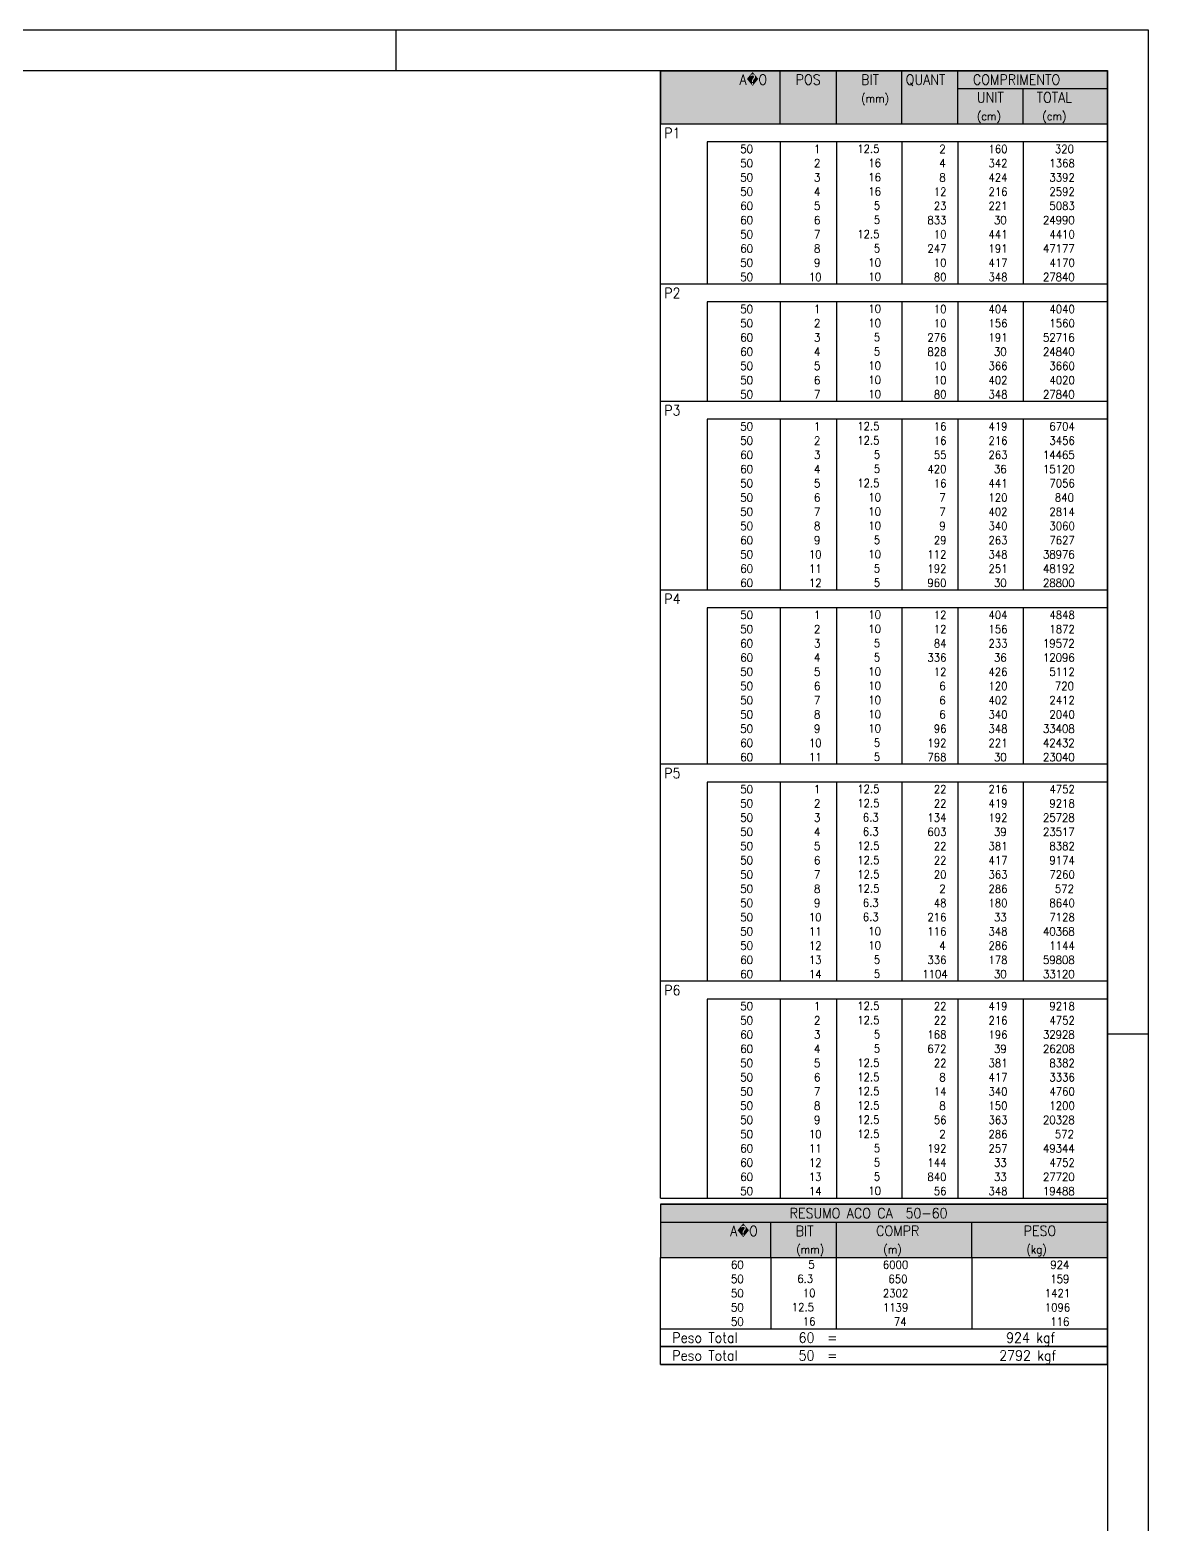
# Model space of a CAD drawing. Extents: x 0 to 119, y 0 to 84.
# Drawn here: x 91.39 to 118.9, y 47.34 to 84.1 of the extents above; entities that cross this region are included whole.
import ezdxf

# ---------------------------------------------------------------- set-up
doc = ezdxf.new("R2010")
doc.units = 0
for name, color, linetype in [('1', 1, 'Continuous'), ('2', 2, 'Continuous'), ('3', 3, 'Continuous')]:
    doc.layers.add(name, color=color, linetype=linetype)
doc.styles.get("Standard").update_dxf_attribs({"font": 'standard'})

msp = doc.modelspace()

# ---------------------------------------------------------------- linework, layer by layer
at = {"layer": '1', "linetype": 'Continuous'}
for points in [[(106.9, 83.095005), (117.9, 83.095005), (117.9, 81.782505), (106.9, 81.782505), (106.9, 83.095005)], [(106.9, 53.895011), (117.9, 53.895011), (117.9, 55.207511), (106.9, 55.207511), (106.9, 53.895011)]]:
    msp.add_lwpolyline(points, dxfattribs=at)
for points in [[(106.9, 83.095005), (117.9, 83.095005), (117.9, 81.782505)], [(106.9, 83.095005), (117.9, 81.782505), (106.9, 81.782505)], [(106.9, 83.095005), (106.9, 81.782505), (106.9, 83.095005)], [(106.9, 53.895011), (117.9, 53.895011), (117.9, 55.207511)], [(106.9, 53.895011), (117.9, 55.207511), (106.9, 55.207511)], [(106.9, 53.895011), (106.9, 55.207511), (106.9, 53.895011)]]:
    msp.add_solid(points, dxfattribs=at)
at = {"layer": '2', "linetype": 'Continuous'}
for p, q in [((100.4, 83.1), (100.4, 84.1)), ((106.9, 83.095005), (106.9, 81.782505)), ((117.9, 83.095005), (106.9, 83.095005)), ((109.85, 81.782505), (109.85, 83.095005)), ((111.23, 81.782505), (111.23, 83.095005)), ((112.84, 81.782505), (112.84, 83.095005)), ((114.22, 81.782505), (114.22, 83.095005)), ((117.9, 81.782505), (117.9, 83.095005)), ((114.22, 82.657505), (117.9, 82.657505)), ((115.83, 81.782505), (115.83, 82.657505)), ((117.9, 81.782505), (106.9, 81.782505)), ((106.9, 81.345005), (106.9, 81.782505)), ((117.9, 81.782505), (106.9, 81.782505)), ((117.9, 81.345005), (117.9, 81.782505)), ((106.9, 80.995005), (106.9, 81.345005)), ((117.9, 81.345005), (108.05, 81.345005)), ((108.05, 81.345005), (108.05, 80.995005)), ((109.85, 81.345005), (109.85, 80.995005)), ((111.23, 81.345005), (111.23, 80.995005)), ((112.84, 81.345005), (112.84, 80.995005)), ((114.22, 81.345005), (114.22, 80.995005)), ((115.83, 81.345005), (115.83, 80.995005)), ((117.9, 80.995005), (117.9, 81.345005)), ((106.9, 80.645005), (106.9, 80.995005)), ((108.05, 80.995005), (108.05, 80.645005)), ((109.85, 80.995005), (109.85, 80.645005)), ((111.23, 80.995005), (111.23, 80.645005)), ((112.84, 80.995005), (112.84, 80.645005)), ((114.22, 80.995005), (114.22, 80.645005)), ((115.83, 80.995005), (115.83, 80.645005)), ((117.9, 80.645005), (117.9, 80.995005)), ((106.9, 80.295005), (106.9, 80.645005)), ((108.05, 80.645005), (108.05, 80.295005)), ((109.85, 80.645005), (109.85, 80.295005)), ((111.23, 80.645005), (111.23, 80.295005)), ((112.84, 80.645005), (112.84, 80.295005)), ((114.22, 80.645005), (114.22, 80.295005)), ((115.83, 80.645005), (115.83, 80.295005)), ((117.9, 80.295005), (117.9, 80.645005)), ((106.9, 79.945005), (106.9, 80.295005)), ((108.05, 80.295005), (108.05, 79.945005)), ((109.85, 80.295005), (109.85, 79.945005)), ((111.23, 80.295005), (111.23, 79.945005)), ((112.84, 80.295005), (112.84, 79.945005)), ((114.22, 80.295005), (114.22, 79.945005)), ((115.83, 80.295005), (115.83, 79.945005)), ((117.9, 79.945005), (117.9, 80.295005)), ((106.9, 79.595005), (106.9, 79.945005)), ((108.05, 79.945005), (108.05, 79.595005)), ((109.85, 79.945005), (109.85, 79.595005)), ((111.23, 79.945005), (111.23, 79.595005)), ((112.84, 79.945005), (112.84, 79.595005)), ((114.22, 79.945005), (114.22, 79.595005)), ((115.83, 79.945005), (115.83, 79.595005)), ((117.9, 79.595005), (117.9, 79.945005)), ((106.9, 79.245005), (106.9, 79.595005)), ((108.05, 79.595005), (108.05, 79.245005)), ((109.85, 79.595005), (109.85, 79.245005)), ((111.23, 79.595005), (111.23, 79.245005)), ((112.84, 79.595005), (112.84, 79.245005)), ((114.22, 79.595005), (114.22, 79.245005)), ((115.83, 79.595005), (115.83, 79.245005)), ((117.9, 79.245005), (117.9, 79.595005)), ((106.9, 78.895005), (106.9, 79.245005)), ((108.05, 79.245005), (108.05, 78.895005)), ((109.85, 79.245005), (109.85, 78.895005)), ((111.23, 79.245005), (111.23, 78.895005)), ((112.84, 79.245005), (112.84, 78.895005)), ((114.22, 79.245005), (114.22, 78.895005)), ((115.83, 79.245005), (115.83, 78.895005)), ((117.9, 78.895005), (117.9, 79.245005)), ((106.9, 78.545005), (106.9, 78.895005)), ((108.05, 78.895005), (108.05, 78.545005)), ((109.85, 78.895005), (109.85, 78.545005)), ((111.23, 78.895005), (111.23, 78.545005)), ((112.84, 78.895005), (112.84, 78.545005)), ((114.22, 78.895005), (114.22, 78.545005)), ((115.83, 78.895005), (115.83, 78.545005)), ((117.9, 78.545005), (117.9, 78.895005)), ((106.9, 78.195005), (106.9, 78.545005)), ((108.05, 78.545005), (108.05, 78.195005)), ((109.85, 78.545005), (109.85, 78.195005)), ((111.23, 78.545005), (111.23, 78.195005)), ((112.84, 78.545005), (112.84, 78.195005)), ((114.22, 78.545005), (114.22, 78.195005)), ((115.83, 78.545005), (115.83, 78.195005)), ((117.9, 78.195005), (117.9, 78.545005)), ((106.9, 77.845006), (106.9, 78.195005)), ((108.05, 78.195005), (108.05, 77.845006)), ((109.85, 78.195005), (109.85, 77.845006)), ((111.23, 78.195005), (111.23, 77.845006)), ((112.84, 78.195005), (112.84, 77.845006)), ((114.22, 78.195005), (114.22, 77.845006)), ((115.83, 78.195005), (115.83, 77.845006)), ((117.9, 77.845006), (117.9, 78.195005)), ((106.9, 77.407506), (106.9, 77.845006)), ((117.9, 77.845006), (106.9, 77.845006)), ((117.9, 77.407506), (117.9, 77.845006)), ((106.9, 77.057506), (106.9, 77.407506)), ((117.9, 77.407506), (108.05, 77.407506)), ((108.05, 77.407506), (108.05, 77.057506)), ((109.85, 77.407506), (109.85, 77.057506)), ((111.23, 77.407506), (111.23, 77.057506)), ((112.84, 77.407506), (112.84, 77.057506)), ((114.22, 77.407506), (114.22, 77.057506)), ((115.83, 77.407506), (115.83, 77.057506)), ((117.9, 77.057506), (117.9, 77.407506)), ((106.9, 76.707506), (106.9, 77.057506)), ((108.05, 77.057506), (108.05, 76.707506)), ((109.85, 77.057506), (109.85, 76.707506)), ((111.23, 77.057506), (111.23, 76.707506)), ((112.84, 77.057506), (112.84, 76.707506)), ((114.22, 77.057506), (114.22, 76.707506)), ((115.83, 77.057506), (115.83, 76.707506)), ((117.9, 76.707506), (117.9, 77.057506)), ((106.9, 76.357506), (106.9, 76.707506)), ((108.05, 76.707506), (108.05, 76.357506)), ((109.85, 76.707506), (109.85, 76.357506)), ((111.23, 76.707506), (111.23, 76.357506)), ((112.84, 76.707506), (112.84, 76.357506)), ((114.22, 76.707506), (114.22, 76.357506)), ((115.83, 76.707506), (115.83, 76.357506)), ((117.9, 76.357506), (117.9, 76.707506)), ((106.9, 76.007506), (106.9, 76.357506)), ((108.05, 76.357506), (108.05, 76.007506)), ((109.85, 76.357506), (109.85, 76.007506)), ((111.23, 76.357506), (111.23, 76.007506)), ((112.84, 76.357506), (112.84, 76.007506)), ((114.22, 76.357506), (114.22, 76.007506)), ((115.83, 76.357506), (115.83, 76.007506)), ((117.9, 76.007506), (117.9, 76.357506)), ((106.9, 75.657506), (106.9, 76.007506)), ((108.05, 76.007506), (108.05, 75.657506)), ((109.85, 76.007506), (109.85, 75.657506)), ((111.23, 76.007506), (111.23, 75.657506)), ((112.84, 76.007506), (112.84, 75.657506)), ((114.22, 76.007506), (114.22, 75.657506)), ((115.83, 76.007506), (115.83, 75.657506)), ((117.9, 75.657506), (117.9, 76.007506)), ((106.9, 75.307506), (106.9, 75.657506)), ((108.05, 75.657506), (108.05, 75.307506)), ((109.85, 75.657506), (109.85, 75.307506)), ((111.23, 75.657506), (111.23, 75.307506)), ((112.84, 75.657506), (112.84, 75.307506)), ((114.22, 75.657506), (114.22, 75.307506)), ((115.83, 75.657506), (115.83, 75.307506)), ((117.9, 75.307506), (117.9, 75.657506)), ((106.9, 74.957506), (106.9, 75.307506)), ((108.05, 75.307506), (108.05, 74.957506)), ((109.85, 75.307506), (109.85, 74.957506)), ((111.23, 75.307506), (111.23, 74.957506)), ((112.84, 75.307506), (112.84, 74.957506)), ((114.22, 75.307506), (114.22, 74.957506)), ((115.83, 75.307506), (115.83, 74.957506)), ((117.9, 74.957506), (117.9, 75.307506)), ((106.9, 74.520006), (106.9, 74.957506)), ((117.9, 74.957506), (106.9, 74.957506)), ((117.9, 74.520006), (117.9, 74.957506)), ((106.9, 74.170006), (106.9, 74.520006)), ((117.9, 74.520006), (108.05, 74.520006)), ((108.05, 74.520006), (108.05, 74.170006)), ((109.85, 74.520006), (109.85, 74.170006)), ((111.23, 74.520006), (111.23, 74.170006)), ((112.84, 74.520006), (112.84, 74.170006)), ((114.22, 74.520006), (114.22, 74.170006)), ((115.83, 74.520006), (115.83, 74.170006)), ((117.9, 74.170006), (117.9, 74.520006)), ((106.9, 73.820006), (106.9, 74.170006)), ((108.05, 74.170006), (108.05, 73.820006)), ((109.85, 74.170006), (109.85, 73.820006)), ((111.23, 74.170006), (111.23, 73.820006)), ((112.84, 74.170006), (112.84, 73.820006)), ((114.22, 74.170006), (114.22, 73.820006)), ((115.83, 74.170006), (115.83, 73.820006)), ((117.9, 73.820006), (117.9, 74.170006)), ((106.9, 73.470006), (106.9, 73.820006)), ((108.05, 73.820006), (108.05, 73.470006)), ((109.85, 73.820006), (109.85, 73.470006)), ((111.23, 73.820006), (111.23, 73.470006)), ((112.84, 73.820006), (112.84, 73.470006)), ((114.22, 73.820006), (114.22, 73.470006)), ((115.83, 73.820006), (115.83, 73.470006)), ((117.9, 73.470006), (117.9, 73.820006)), ((106.9, 73.120007), (106.9, 73.470006)), ((108.05, 73.470006), (108.05, 73.120007)), ((109.85, 73.470006), (109.85, 73.120007)), ((111.23, 73.470006), (111.23, 73.120007)), ((112.84, 73.470006), (112.84, 73.120007)), ((114.22, 73.470006), (114.22, 73.120007)), ((115.83, 73.470006), (115.83, 73.120007)), ((117.9, 73.120007), (117.9, 73.470006)), ((106.9, 72.770007), (106.9, 73.120007)), ((108.05, 73.120007), (108.05, 72.770007)), ((109.85, 73.120007), (109.85, 72.770007)), ((111.23, 73.120007), (111.23, 72.770007)), ((112.84, 73.120007), (112.84, 72.770007)), ((114.22, 73.120007), (114.22, 72.770007)), ((115.83, 73.120007), (115.83, 72.770007)), ((117.9, 72.770007), (117.9, 73.120007)), ((106.9, 72.420007), (106.9, 72.770007)), ((106.9, 72.070007), (106.9, 72.420007)), ((108.05, 72.770007), (108.05, 72.420007)), ((108.05, 72.420007), (108.05, 72.070007)), ((109.85, 72.770007), (109.85, 72.420007)), ((109.85, 72.420007), (109.85, 72.070007)), ((111.23, 72.770007), (111.23, 72.420007)), ((111.23, 72.420007), (111.23, 72.070007)), ((112.84, 72.770007), (112.84, 72.420007)), ((112.84, 72.420007), (112.84, 72.070007)), ((114.22, 72.770007), (114.22, 72.420007)), ((114.22, 72.420007), (114.22, 72.070007)), ((115.83, 72.770007), (115.83, 72.420007)), ((115.83, 72.420007), (115.83, 72.070007)), ((117.9, 72.420007), (117.9, 72.770007)), ((117.9, 72.070007), (117.9, 72.420007)), ((106.9, 71.720007), (106.9, 72.070007)), ((108.05, 72.070007), (108.05, 71.720007)), ((109.85, 72.070007), (109.85, 71.720007)), ((111.23, 72.070007), (111.23, 71.720007)), ((112.84, 72.070007), (112.84, 71.720007)), ((114.22, 72.070007), (114.22, 71.720007)), ((115.83, 72.070007), (115.83, 71.720007)), ((117.9, 71.720007), (117.9, 72.070007)), ((106.9, 71.370007), (106.9, 71.720007)), ((108.05, 71.720007), (108.05, 71.370007)), ((109.85, 71.720007), (109.85, 71.370007)), ((111.23, 71.720007), (111.23, 71.370007)), ((112.84, 71.720007), (112.84, 71.370007)), ((114.22, 71.720007), (114.22, 71.370007)), ((115.83, 71.720007), (115.83, 71.370007)), ((117.9, 71.370007), (117.9, 71.720007)), ((106.9, 71.020007), (106.9, 71.370007)), ((108.05, 71.370007), (108.05, 71.020007)), ((109.85, 71.370007), (109.85, 71.020007)), ((111.23, 71.370007), (111.23, 71.020007)), ((112.84, 71.370007), (112.84, 71.020007)), ((114.22, 71.370007), (114.22, 71.020007)), ((115.83, 71.370007), (115.83, 71.020007)), ((117.9, 71.020007), (117.9, 71.370007)), ((106.9, 70.670007), (106.9, 71.020007)), ((108.05, 71.020007), (108.05, 70.670007)), ((109.85, 71.020007), (109.85, 70.670007)), ((111.23, 71.020007), (111.23, 70.670007)), ((112.84, 71.020007), (112.84, 70.670007)), ((114.22, 71.020007), (114.22, 70.670007)), ((115.83, 71.020007), (115.83, 70.670007)), ((117.9, 70.670007), (117.9, 71.020007)), ((106.9, 70.320007), (106.9, 70.670007)), ((108.05, 70.670007), (108.05, 70.320007)), ((109.85, 70.670007), (109.85, 70.320007)), ((111.23, 70.670007), (111.23, 70.320007)), ((112.84, 70.670007), (112.84, 70.320007)), ((114.22, 70.670007), (114.22, 70.320007)), ((115.83, 70.670007), (115.83, 70.320007)), ((117.9, 70.320007), (117.9, 70.670007)), ((106.9, 69.882507), (106.9, 70.320007)), ((117.9, 70.320007), (106.9, 70.320007)), ((117.9, 69.882507), (117.9, 70.320007)), ((106.9, 69.532507), (106.9, 69.882507)), ((117.9, 69.882507), (108.05, 69.882507)), ((108.05, 69.882507), (108.05, 69.532507)), ((109.85, 69.882507), (109.85, 69.532507)), ((111.23, 69.882507), (111.23, 69.532507)), ((112.84, 69.882507), (112.84, 69.532507)), ((114.22, 69.882507), (114.22, 69.532507)), ((115.83, 69.882507), (115.83, 69.532507)), ((117.9, 69.532507), (117.9, 69.882507)), ((106.9, 69.182508), (106.9, 69.532507)), ((108.05, 69.532507), (108.05, 69.182508)), ((109.85, 69.532507), (109.85, 69.182508)), ((111.23, 69.532507), (111.23, 69.182508)), ((112.84, 69.532507), (112.84, 69.182508)), ((114.22, 69.532507), (114.22, 69.182508)), ((115.83, 69.532507), (115.83, 69.182508)), ((117.9, 69.182508), (117.9, 69.532507)), ((106.9, 68.832508), (106.9, 69.182508)), ((108.05, 69.182508), (108.05, 68.832508)), ((109.85, 69.182508), (109.85, 68.832508)), ((111.23, 69.182508), (111.23, 68.832508)), ((112.84, 69.182508), (112.84, 68.832508)), ((114.22, 69.182508), (114.22, 68.832508)), ((115.83, 69.182508), (115.83, 68.832508)), ((117.9, 68.832508), (117.9, 69.182508)), ((106.9, 68.482508), (106.9, 68.832508)), ((108.05, 68.832508), (108.05, 68.482508)), ((109.85, 68.832508), (109.85, 68.482508)), ((111.23, 68.832508), (111.23, 68.482508)), ((112.84, 68.832508), (112.84, 68.482508)), ((114.22, 68.832508), (114.22, 68.482508)), ((115.83, 68.832508), (115.83, 68.482508)), ((117.9, 68.482508), (117.9, 68.832508)), ((106.9, 68.132508), (106.9, 68.482508)), ((108.05, 68.482508), (108.05, 68.132508)), ((109.85, 68.482508), (109.85, 68.132508)), ((111.23, 68.482508), (111.23, 68.132508)), ((112.84, 68.482508), (112.84, 68.132508)), ((114.22, 68.482508), (114.22, 68.132508)), ((115.83, 68.482508), (115.83, 68.132508)), ((117.9, 68.132508), (117.9, 68.482508)), ((106.9, 67.782508), (106.9, 68.132508)), ((108.05, 68.132508), (108.05, 67.782508)), ((109.85, 68.132508), (109.85, 67.782508)), ((111.23, 68.132508), (111.23, 67.782508)), ((112.84, 68.132508), (112.84, 67.782508)), ((114.22, 68.132508), (114.22, 67.782508)), ((115.83, 68.132508), (115.83, 67.782508)), ((117.9, 67.782508), (117.9, 68.132508)), ((106.9, 67.432508), (106.9, 67.782508)), ((108.05, 67.782508), (108.05, 67.432508)), ((109.85, 67.782508), (109.85, 67.432508)), ((111.23, 67.782508), (111.23, 67.432508)), ((112.84, 67.782508), (112.84, 67.432508)), ((114.22, 67.782508), (114.22, 67.432508)), ((115.83, 67.782508), (115.83, 67.432508)), ((117.9, 67.432508), (117.9, 67.782508)), ((106.9, 67.082508), (106.9, 67.432508)), ((108.05, 67.432508), (108.05, 67.082508)), ((109.85, 67.432508), (109.85, 67.082508)), ((111.23, 67.432508), (111.23, 67.082508)), ((112.84, 67.432508), (112.84, 67.082508)), ((114.22, 67.432508), (114.22, 67.082508)), ((115.83, 67.432508), (115.83, 67.082508)), ((117.9, 67.082508), (117.9, 67.432508)), ((106.9, 66.732508), (106.9, 67.082508)), ((108.05, 67.082508), (108.05, 66.732508)), ((109.85, 67.082508), (109.85, 66.732508)), ((111.23, 67.082508), (111.23, 66.732508)), ((112.84, 67.082508), (112.84, 66.732508)), ((114.22, 67.082508), (114.22, 66.732508)), ((115.83, 67.082508), (115.83, 66.732508)), ((117.9, 66.732508), (117.9, 67.082508)), ((106.9, 66.382508), (106.9, 66.732508)), ((108.05, 66.732508), (108.05, 66.382508)), ((109.85, 66.732508), (109.85, 66.382508)), ((111.23, 66.732508), (111.23, 66.382508)), ((112.84, 66.732508), (112.84, 66.382508)), ((114.22, 66.732508), (114.22, 66.382508)), ((115.83, 66.732508), (115.83, 66.382508)), ((117.9, 66.382508), (117.9, 66.732508)), ((106.9, 66.032508), (106.9, 66.382508)), ((108.05, 66.382508), (108.05, 66.032508)), ((109.85, 66.382508), (109.85, 66.032508)), ((111.23, 66.382508), (111.23, 66.032508)), ((112.84, 66.382508), (112.84, 66.032508)), ((114.22, 66.382508), (114.22, 66.032508)), ((115.83, 66.382508), (115.83, 66.032508)), ((117.9, 66.032508), (117.9, 66.382508)), ((106.9, 65.595008), (106.9, 66.032508)), ((117.9, 66.032508), (106.9, 66.032508)), ((117.9, 65.595008), (117.9, 66.032508)), ((106.9, 65.245008), (106.9, 65.595008)), ((117.9, 65.595008), (108.05, 65.595008)), ((108.05, 65.595008), (108.05, 65.245008)), ((109.85, 65.595008), (109.85, 65.245008)), ((111.23, 65.595008), (111.23, 65.245008)), ((112.84, 65.595008), (112.84, 65.245008)), ((114.22, 65.595008), (114.22, 65.245008)), ((115.83, 65.595008), (115.83, 65.245008)), ((117.9, 65.245008), (117.9, 65.595008)), ((106.9, 64.895009), (106.9, 65.245008)), ((108.05, 65.245008), (108.05, 64.895009)), ((109.85, 65.245008), (109.85, 64.895009)), ((111.23, 65.245008), (111.23, 64.895009)), ((112.84, 65.245008), (112.84, 64.895009)), ((114.22, 65.245008), (114.22, 64.895009)), ((115.83, 65.245008), (115.83, 64.895009)), ((117.9, 64.895009), (117.9, 65.245008)), ((106.9, 64.545009), (106.9, 64.895009)), ((108.05, 64.895009), (108.05, 64.545009)), ((109.85, 64.895009), (109.85, 64.545009)), ((111.23, 64.895009), (111.23, 64.545009)), ((112.84, 64.895009), (112.84, 64.545009)), ((114.22, 64.895009), (114.22, 64.545009)), ((115.83, 64.895009), (115.83, 64.545009)), ((117.9, 64.545009), (117.9, 64.895009)), ((106.9, 64.195009), (106.9, 64.545009)), ((108.05, 64.545009), (108.05, 64.195009)), ((109.85, 64.545009), (109.85, 64.195009)), ((111.23, 64.545009), (111.23, 64.195009)), ((112.84, 64.545009), (112.84, 64.195009)), ((114.22, 64.545009), (114.22, 64.195009)), ((115.83, 64.545009), (115.83, 64.195009)), ((117.9, 64.195009), (117.9, 64.545009)), ((106.9, 63.845009), (106.9, 64.195009)), ((108.05, 64.195009), (108.05, 63.845009)), ((109.85, 64.195009), (109.85, 63.845009)), ((111.23, 64.195009), (111.23, 63.845009)), ((112.84, 64.195009), (112.84, 63.845009)), ((114.22, 64.195009), (114.22, 63.845009)), ((115.83, 64.195009), (115.83, 63.845009)), ((117.9, 63.845009), (117.9, 64.195009)), ((106.9, 63.495009), (106.9, 63.845009)), ((108.05, 63.845009), (108.05, 63.495009)), ((109.85, 63.845009), (109.85, 63.495009)), ((111.23, 63.845009), (111.23, 63.495009)), ((112.84, 63.845009), (112.84, 63.495009)), ((114.22, 63.845009), (114.22, 63.495009)), ((115.83, 63.845009), (115.83, 63.495009)), ((117.9, 63.495009), (117.9, 63.845009)), ((106.9, 63.145009), (106.9, 63.495009)), ((108.05, 63.495009), (108.05, 63.145009)), ((109.85, 63.495009), (109.85, 63.145009)), ((111.23, 63.495009), (111.23, 63.145009)), ((112.84, 63.495009), (112.84, 63.145009)), ((114.22, 63.495009), (114.22, 63.145009)), ((115.83, 63.495009), (115.83, 63.145009)), ((117.9, 63.145009), (117.9, 63.495009)), ((106.9, 62.795009), (106.9, 63.145009)), ((108.05, 63.145009), (108.05, 62.795009)), ((109.85, 63.145009), (109.85, 62.795009)), ((111.23, 63.145009), (111.23, 62.795009)), ((112.84, 63.145009), (112.84, 62.795009)), ((114.22, 63.145009), (114.22, 62.795009)), ((115.83, 63.145009), (115.83, 62.795009)), ((117.9, 62.795009), (117.9, 63.145009)), ((106.9, 62.445009), (106.9, 62.795009)), ((108.05, 62.795009), (108.05, 62.445009)), ((109.85, 62.795009), (109.85, 62.445009)), ((111.23, 62.795009), (111.23, 62.445009)), ((112.84, 62.795009), (112.84, 62.445009)), ((114.22, 62.795009), (114.22, 62.445009)), ((115.83, 62.795009), (115.83, 62.445009)), ((117.9, 62.445009), (117.9, 62.795009)), ((106.9, 62.095009), (106.9, 62.445009)), ((108.05, 62.445009), (108.05, 62.095009)), ((109.85, 62.445009), (109.85, 62.095009)), ((111.23, 62.445009), (111.23, 62.095009)), ((112.84, 62.445009), (112.84, 62.095009)), ((114.22, 62.445009), (114.22, 62.095009)), ((115.83, 62.445009), (115.83, 62.095009)), ((117.9, 62.095009), (117.9, 62.445009)), ((106.9, 61.745009), (106.9, 62.095009)), ((108.05, 62.095009), (108.05, 61.745009)), ((109.85, 62.095009), (109.85, 61.745009)), ((111.23, 62.095009), (111.23, 61.745009)), ((112.84, 62.095009), (112.84, 61.745009)), ((114.22, 62.095009), (114.22, 61.745009)), ((115.83, 62.095009), (115.83, 61.745009)), ((117.9, 61.745009), (117.9, 62.095009)), ((106.9, 61.39501), (106.9, 61.745009)), ((106.9, 61.04501), (106.9, 61.39501)), ((108.05, 61.745009), (108.05, 61.39501)), ((108.05, 61.39501), (108.05, 61.04501)), ((109.85, 61.745009), (109.85, 61.39501)), ((109.85, 61.39501), (109.85, 61.04501)), ((111.23, 61.745009), (111.23, 61.39501)), ((111.23, 61.39501), (111.23, 61.04501)), ((112.84, 61.745009), (112.84, 61.39501)), ((112.84, 61.39501), (112.84, 61.04501)), ((114.22, 61.745009), (114.22, 61.39501)), ((114.22, 61.39501), (114.22, 61.04501)), ((115.83, 61.745009), (115.83, 61.39501)), ((115.83, 61.39501), (115.83, 61.04501)), ((117.9, 61.39501), (117.9, 61.745009)), ((117.9, 61.04501), (117.9, 61.39501)), ((106.9, 60.69501), (106.9, 61.04501)), ((108.05, 61.04501), (108.05, 60.69501)), ((109.85, 61.04501), (109.85, 60.69501)), ((111.23, 61.04501), (111.23, 60.69501)), ((112.84, 61.04501), (112.84, 60.69501)), ((114.22, 61.04501), (114.22, 60.69501)), ((115.83, 61.04501), (115.83, 60.69501)), ((117.9, 60.69501), (117.9, 61.04501)), ((106.9, 60.25751), (106.9, 60.69501)), ((117.9, 60.69501), (106.9, 60.69501)), ((117.9, 60.25751), (117.9, 60.69501)), ((106.9, 59.90751), (106.9, 60.25751)), ((117.9, 60.25751), (108.05, 60.25751)), ((108.05, 60.25751), (108.05, 59.90751)), ((109.85, 60.25751), (109.85, 59.90751)), ((111.23, 60.25751), (111.23, 59.90751)), ((112.84, 60.25751), (112.84, 59.90751)), ((114.22, 60.25751), (114.22, 59.90751)), ((115.83, 60.25751), (115.83, 59.90751)), ((117.9, 59.90751), (117.9, 60.25751)), ((106.9, 59.55751), (106.9, 59.90751)), ((106.9, 59.20751), (106.9, 59.55751)), ((108.05, 59.90751), (108.05, 59.55751)), ((108.05, 59.55751), (108.05, 59.20751)), ((109.85, 59.90751), (109.85, 59.55751)), ((109.85, 59.55751), (109.85, 59.20751)), ((111.23, 59.90751), (111.23, 59.55751)), ((111.23, 59.55751), (111.23, 59.20751)), ((112.84, 59.90751), (112.84, 59.55751)), ((112.84, 59.55751), (112.84, 59.20751)), ((114.22, 59.90751), (114.22, 59.55751)), ((114.22, 59.55751), (114.22, 59.20751)), ((115.83, 59.90751), (115.83, 59.55751)), ((115.83, 59.55751), (115.83, 59.20751)), ((117.9, 59.55751), (117.9, 59.90751)), ((117.9, 59.20751), (117.9, 59.55751)), ((106.9, 58.85751), (106.9, 59.20751)), ((108.05, 59.20751), (108.05, 58.85751)), ((109.85, 59.20751), (109.85, 58.85751)), ((111.23, 59.20751), (111.23, 58.85751)), ((112.84, 59.20751), (112.84, 58.85751)), ((114.22, 59.20751), (114.22, 58.85751)), ((115.83, 59.20751), (115.83, 58.85751)), ((117.9, 59.4), (118.9, 59.4)), ((117.9, 58.85751), (117.9, 59.20751)), ((106.9, 58.50751), (106.9, 58.85751)), ((108.05, 58.85751), (108.05, 58.50751)), ((109.85, 58.85751), (109.85, 58.50751)), ((111.23, 58.85751), (111.23, 58.50751)), ((112.84, 58.85751), (112.84, 58.50751)), ((114.22, 58.85751), (114.22, 58.50751)), ((115.83, 58.85751), (115.83, 58.50751)), ((117.9, 58.50751), (117.9, 58.85751)), ((106.9, 58.15751), (106.9, 58.50751)), ((108.05, 58.50751), (108.05, 58.15751)), ((109.85, 58.50751), (109.85, 58.15751)), ((111.23, 58.50751), (111.23, 58.15751)), ((112.84, 58.50751), (112.84, 58.15751)), ((114.22, 58.50751), (114.22, 58.15751)), ((115.83, 58.50751), (115.83, 58.15751)), ((117.9, 58.15751), (117.9, 58.50751)), ((106.9, 57.80751), (106.9, 58.15751)), ((108.05, 58.15751), (108.05, 57.80751)), ((109.85, 58.15751), (109.85, 57.80751)), ((111.23, 58.15751), (111.23, 57.80751)), ((112.84, 58.15751), (112.84, 57.80751)), ((114.22, 58.15751), (114.22, 57.80751)), ((115.83, 58.15751), (115.83, 57.80751)), ((117.9, 57.80751), (117.9, 58.15751)), ((106.9, 57.45751), (106.9, 57.80751)), ((108.05, 57.80751), (108.05, 57.45751)), ((109.85, 57.80751), (109.85, 57.45751)), ((111.23, 57.80751), (111.23, 57.45751)), ((112.84, 57.80751), (112.84, 57.45751)), ((114.22, 57.80751), (114.22, 57.45751)), ((115.83, 57.80751), (115.83, 57.45751)), ((117.9, 57.45751), (117.9, 57.80751)), ((106.9, 57.107511), (106.9, 57.45751)), ((108.05, 57.45751), (108.05, 57.107511)), ((109.85, 57.45751), (109.85, 57.107511)), ((111.23, 57.45751), (111.23, 57.107511)), ((112.84, 57.45751), (112.84, 57.107511)), ((114.22, 57.45751), (114.22, 57.107511)), ((115.83, 57.45751), (115.83, 57.107511)), ((117.9, 57.107511), (117.9, 57.45751)), ((106.9, 56.757511), (106.9, 57.107511)), ((108.05, 57.107511), (108.05, 56.757511)), ((109.85, 57.107511), (109.85, 56.757511)), ((111.23, 57.107511), (111.23, 56.757511)), ((112.84, 57.107511), (112.84, 56.757511)), ((114.22, 57.107511), (114.22, 56.757511)), ((115.83, 57.107511), (115.83, 56.757511)), ((117.9, 56.757511), (117.9, 57.107511)), ((106.9, 56.407511), (106.9, 56.757511)), ((108.05, 56.757511), (108.05, 56.407511)), ((109.85, 56.757511), (109.85, 56.407511)), ((111.23, 56.757511), (111.23, 56.407511)), ((112.84, 56.757511), (112.84, 56.407511)), ((114.22, 56.757511), (114.22, 56.407511)), ((115.83, 56.757511), (115.83, 56.407511)), ((117.9, 56.407511), (117.9, 56.757511)), ((106.9, 56.057511), (106.9, 56.407511)), ((108.05, 56.407511), (108.05, 56.057511)), ((109.85, 56.407511), (109.85, 56.057511)), ((111.23, 56.407511), (111.23, 56.057511)), ((112.84, 56.407511), (112.84, 56.057511)), ((114.22, 56.407511), (114.22, 56.057511)), ((115.83, 56.407511), (115.83, 56.057511)), ((117.9, 56.057511), (117.9, 56.407511)), ((106.9, 55.707511), (106.9, 56.057511)), ((108.05, 56.057511), (108.05, 55.707511)), ((109.85, 56.057511), (109.85, 55.707511)), ((111.23, 56.057511), (111.23, 55.707511)), ((112.84, 56.057511), (112.84, 55.707511)), ((114.22, 56.057511), (114.22, 55.707511)), ((115.83, 56.057511), (115.83, 55.707511)), ((117.9, 55.707511), (117.9, 56.057511)), ((106.9, 55.357511), (106.9, 55.707511)), ((108.05, 55.707511), (108.05, 55.357511)), ((109.85, 55.707511), (109.85, 55.357511)), ((111.23, 55.707511), (111.23, 55.357511)), ((112.84, 55.707511), (112.84, 55.357511)), ((114.22, 55.707511), (114.22, 55.357511)), ((115.83, 55.707511), (115.83, 55.357511)), ((117.9, 55.357511), (117.9, 55.707511)), ((106.9, 55.357511), (117.9, 55.357511)), ((106.9, 55.207511), (106.9, 53.895011)), ((106.9, 55.207511), (117.9, 55.207511)), ((117.9, 55.207511), (117.9, 53.895011)), ((106.9, 54.770011), (117.9, 54.770011)), ((109.62, 53.895011), (109.62, 54.770011)), ((111.23, 53.895011), (111.23, 54.770011)), ((114.565, 53.895011), (114.565, 54.770011)), ((106.9, 53.895011), (117.9, 53.895011)), ((106.9, 53.545011), (106.9, 53.895011)), ((109.62, 53.895011), (109.62, 53.545011)), ((111.23, 53.545011), (111.23, 53.895011)), ((114.565, 53.895011), (114.565, 53.545011)), ((117.9, 53.545011), (117.9, 53.895011)), ((106.9, 53.19501), (106.9, 53.545011)), ((109.62, 53.545011), (109.62, 53.195011)), ((111.23, 53.19501), (111.23, 53.545011)), ((114.565, 53.545011), (114.565, 53.19501)), ((117.9, 53.19501), (117.9, 53.545011)), ((106.9, 52.84501), (106.9, 53.19501)), ((109.62, 53.19501), (109.62, 52.84501)), ((111.23, 52.84501), (111.23, 53.19501)), ((114.565, 53.19501), (114.565, 52.84501)), ((117.9, 52.84501), (117.9, 53.19501)), ((106.9, 52.49501), (106.9, 52.84501)), ((109.62, 52.84501), (109.62, 52.49501)), ((111.23, 52.49501), (111.23, 52.84501)), ((114.565, 52.84501), (114.565, 52.49501)), ((117.9, 52.49501), (117.9, 52.84501)), ((106.9, 52.145009), (106.9, 52.49501)), ((109.62, 52.49501), (109.62, 52.14501)), ((111.23, 52.145009), (111.23, 52.49501)), ((114.565, 52.49501), (114.565, 52.145009)), ((117.9, 52.145009), (117.9, 52.49501)), ((106.9, 52.145009), (117.9, 52.145009)), ((106.9, 51.707509), (106.9, 52.145009)), ((106.9, 52.145009), (117.9, 52.145009)), ((117.9, 51.707509), (117.9, 52.145009)), ((117.9, 51.707509), (106.9, 51.707509)), ((106.9, 51.270009), (106.9, 51.707509)), ((106.9, 51.707509), (117.9, 51.707509)), ((117.9, 51.270009), (117.9, 51.707509)), ((117.9, 51.270009), (106.9, 51.270009)), ((106.9, 51.270009), (117.9, 51.270009))]:
    msp.add_line(p, q, dxfattribs=at)
msp.add_lwpolyline([(0, 0), (0, 84.1), (118.9, 84.1), (118.9, 0), (0, 0)], dxfattribs=at)
at = {"layer": '3', "linetype": 'Continuous'}
msp.add_lwpolyline([(117.9, 1), (2.499999, 1), (2.499999, 83.1), (117.9, 83.1), (117.9, 1)], dxfattribs=at)

# ---------------------------------------------------------------- texts
at = {"layer": '2', "linetype": 'Continuous'}
for s, height, p in [('A�O', 0.25, (108.84958, 82.751255)), ('POS', 0.25, (110.23, 82.751255)), ('BIT', 0.25, (111.84, 82.751255)), ('QUANT', 0.25, (112.936489, 82.751255)), ('COMPRIMENTO', 0.25, (114.589469, 82.751255)), ('(mm)', 0.2, (111.84, 82.313755)), ('UNIT', 0.25, (114.686854, 82.313755)), ('TOTAL', 0.25, (116.159307, 82.313755)), ('(cm)', 0.2, (114.686854, 81.876255)), ('(cm)', 0.2, (116.296854, 81.876255)), ('P1', 0.25, (106.995798, 81.438755)), ('     50 ', 0.2, (108.189661, 81.070004)), ('  1', 0.2, (110.43, 81.070004)), ('   12.5', 0.2, (111.336543, 81.076048)), ('    2', 0.2, (113.22, 81.070004)), ('    160', 0.2, (114.43, 81.070004)), ('    320', 0.2, (116.063622, 81.070004)), ('     50 ', 0.2, (108.189661, 80.720005)), ('  2', 0.2, (110.43, 80.720005)), ('     16', 0.2, (111.336543, 80.726048)), ('    4', 0.2, (113.22, 80.720005)), ('    342', 0.2, (114.43, 80.720005)), ('   1368', 0.2, (116.063622, 80.720005)), ('     50 ', 0.2, (108.189661, 80.370005)), ('  3', 0.2, (110.43, 80.370005)), ('     16', 0.2, (111.336543, 80.376049)), ('    8', 0.2, (113.22, 80.370005)), ('    424', 0.2, (114.43, 80.370005)), ('   3392', 0.2, (116.063622, 80.370005)), ('     50 ', 0.2, (108.189661, 80.020005)), ('  4', 0.2, (110.43, 80.020005)), ('     16', 0.2, (111.336543, 80.026049)), ('   12', 0.2, (113.22, 80.020005)), ('    216', 0.2, (114.43, 80.020005)), ('   2592', 0.2, (116.063622, 80.020005)), ('     60 ', 0.2, (108.189661, 79.670005)), ('  5', 0.2, (110.43, 79.670005)), ('      5', 0.2, (111.336543, 79.676049)), ('   23', 0.2, (113.22, 79.670005)), ('    221', 0.2, (114.43, 79.670005)), ('   5083', 0.2, (116.063622, 79.670005)), ('     60 ', 0.2, (108.189661, 79.320005)), ('  6', 0.2, (110.43, 79.320005)), ('      5', 0.2, (111.336543, 79.326049)), ('  833', 0.2, (113.22, 79.320005)), ('     30', 0.2, (114.43, 79.320005)), ('  24990', 0.2, (116.063622, 79.320005)), ('     50 ', 0.2, (108.189661, 78.970005)), ('  7', 0.2, (110.43, 78.970005)), ('   12.5', 0.2, (111.336543, 78.976049)), ('   10', 0.2, (113.22, 78.970005)), ('    441', 0.2, (114.43, 78.970005)), ('   4410', 0.2, (116.063622, 78.970005)), ('     60 ', 0.2, (108.189661, 78.620005)), ('  8', 0.2, (110.43, 78.620005)), ('      5', 0.2, (111.336543, 78.626049)), ('  247', 0.2, (113.22, 78.620005)), ('    191', 0.2, (114.43, 78.620005)), ('  47177', 0.2, (116.063622, 78.620005)), ('     50 ', 0.2, (108.189661, 78.270005)), ('  9', 0.2, (110.43, 78.270005)), ('     10', 0.2, (111.336543, 78.276049)), ('   10', 0.2, (113.22, 78.270005)), ('    417', 0.2, (114.43, 78.270005)), ('   4170', 0.2, (116.063622, 78.270005)), ('     50 ', 0.2, (108.189661, 77.920005)), (' 10', 0.2, (110.43, 77.920005)), ('     10', 0.2, (111.336543, 77.926049)), ('   80', 0.2, (113.22, 77.920005)), ('    348', 0.2, (114.43, 77.920005)), ('  27840', 0.2, (116.063622, 77.920005)), ('P2', 0.25, (106.995798, 77.501256)), ('     50 ', 0.2, (108.189661, 77.132505)), ('  1', 0.2, (110.43, 77.132505)), ('     10', 0.2, (111.336543, 77.138549)), ('   10', 0.2, (113.22, 77.132505)), ('    404', 0.2, (114.43, 77.132505)), ('   4040', 0.2, (116.063622, 77.132505)), ('     50 ', 0.2, (108.189661, 76.782506)), ('  2', 0.2, (110.43, 76.782506)), ('     10', 0.2, (111.336543, 76.788549)), ('   10', 0.2, (113.22, 76.782506)), ('    156', 0.2, (114.43, 76.782506)), ('   1560', 0.2, (116.063622, 76.782506)), ('     60 ', 0.2, (108.189661, 76.432506)), ('  3', 0.2, (110.43, 76.432506)), ('      5', 0.2, (111.336543, 76.43855)), ('  276', 0.2, (113.22, 76.432506)), ('    191', 0.2, (114.43, 76.432506)), ('  52716', 0.2, (116.063622, 76.432506)), ('     60 ', 0.2, (108.189661, 76.082506)), ('  4', 0.2, (110.43, 76.082506)), ('      5', 0.2, (111.336543, 76.08855)), ('  828', 0.2, (113.22, 76.082506)), ('     30', 0.2, (114.43, 76.082506)), ('  24840', 0.2, (116.063622, 76.082506)), ('     50 ', 0.2, (108.189661, 75.732506)), ('  5', 0.2, (110.43, 75.732506)), ('     10', 0.2, (111.336543, 75.73855)), ('   10', 0.2, (113.22, 75.732506)), ('    366', 0.2, (114.43, 75.732506)), ('   3660', 0.2, (116.063622, 75.732506)), ('     50 ', 0.2, (108.189661, 75.382506)), ('  6', 0.2, (110.43, 75.382506)), ('     10', 0.2, (111.336543, 75.38855)), ('   10', 0.2, (113.22, 75.382506)), ('    402', 0.2, (114.43, 75.382506)), ('   4020', 0.2, (116.063622, 75.382506)), ('     50 ', 0.2, (108.189661, 75.032506)), ('  7', 0.2, (110.43, 75.032506)), ('     10', 0.2, (111.336543, 75.03855)), ('   80', 0.2, (113.22, 75.032506)), ('    348', 0.2, (114.43, 75.032506)), ('  27840', 0.2, (116.063622, 75.032506)), ('P3', 0.25, (106.995798, 74.613756)), ('     50 ', 0.2, (108.189661, 74.245006)), ('  1', 0.2, (110.43, 74.245006)), ('   12.5', 0.2, (111.336543, 74.25105)), ('   16', 0.2, (113.22, 74.245006)), ('    419', 0.2, (114.43, 74.245006)), ('   6704', 0.2, (116.063622, 74.245006)), ('     50 ', 0.2, (108.189661, 73.895006)), ('  2', 0.2, (110.43, 73.895006)), ('   12.5', 0.2, (111.336543, 73.90105)), ('   16', 0.2, (113.22, 73.895006)), ('    216', 0.2, (114.43, 73.895006)), ('   3456', 0.2, (116.063622, 73.895006)), ('     60 ', 0.2, (108.189661, 73.545006)), ('  3', 0.2, (110.43, 73.545006)), ('      5', 0.2, (111.336543, 73.55105)), ('   55', 0.2, (113.22, 73.545006)), ('    263', 0.2, (114.43, 73.545006)), ('  14465', 0.2, (116.063622, 73.545006)), ('     60 ', 0.2, (108.189661, 73.195006)), ('  4', 0.2, (110.43, 73.195006)), ('      5', 0.2, (111.336543, 73.20105)), ('  420', 0.2, (113.22, 73.195006)), ('     36', 0.2, (114.43, 73.195006)), ('  15120', 0.2, (116.063622, 73.195006)), ('     50 ', 0.2, (108.189661, 72.845006)), ('  5', 0.2, (110.43, 72.845006)), ('   12.5', 0.2, (111.336543, 72.85105)), ('   16', 0.2, (113.22, 72.845006)), ('    441', 0.2, (114.43, 72.845006)), ('   7056', 0.2, (116.063622, 72.845006)), ('     50 ', 0.2, (108.189661, 72.495007)), ('  6', 0.2, (110.43, 72.495007)), ('     10', 0.2, (111.336543, 72.50105)), ('    7', 0.2, (113.22, 72.495007)), ('    120', 0.2, (114.43, 72.495007)), ('    840', 0.2, (116.063622, 72.495007)), ('     50 ', 0.2, (108.189661, 72.145007)), ('  7', 0.2, (110.43, 72.145007)), ('     10', 0.2, (111.336543, 72.151051)), ('    7', 0.2, (113.22, 72.145007)), ('    402', 0.2, (114.43, 72.145007)), ('   2814', 0.2, (116.063622, 72.145007)), ('     50 ', 0.2, (108.189661, 71.795007)), ('  8', 0.2, (110.43, 71.795007)), ('     10', 0.2, (111.336543, 71.801051)), ('    9', 0.2, (113.22, 71.795007)), ('    340', 0.2, (114.43, 71.795007)), ('   3060', 0.2, (116.063622, 71.795007)), ('     60 ', 0.2, (108.189661, 71.445007)), ('  9', 0.2, (110.43, 71.445007)), ('      5', 0.2, (111.336543, 71.451051)), ('   29', 0.2, (113.22, 71.445007)), ('    263', 0.2, (114.43, 71.445007)), ('   7627', 0.2, (116.063622, 71.445007)), ('     50 ', 0.2, (108.189661, 71.095007)), (' 10', 0.2, (110.43, 71.095007)), ('     10', 0.2, (111.336543, 71.101051)), ('      5', 0.2, (111.336543, 70.751051)), ('  112', 0.2, (113.22, 71.095007)), ('    348', 0.2, (114.43, 71.095007)), ('  38976', 0.2, (116.063622, 71.095007)), ('     60 ', 0.2, (108.189661, 70.745007)), ('     60 ', 0.2, (108.189661, 70.395007)), (' 11', 0.2, (110.43, 70.745007)), (' 12', 0.2, (110.43, 70.395007)), ('      5', 0.2, (111.336543, 70.401051)), ('  960', 0.2, (113.22, 70.395007)), ('  192', 0.2, (113.22, 70.745007)), ('    251', 0.2, (114.43, 70.745007)), ('     30', 0.2, (114.43, 70.395007)), ('  48192', 0.2, (116.063622, 70.745007)), ('  28800', 0.2, (116.063622, 70.395007)), ('P4', 0.25, (106.995798, 69.976257)), ('     50 ', 0.2, (108.189661, 69.607507)), ('  1', 0.2, (110.43, 69.607507)), ('     10', 0.2, (111.336543, 69.613551)), ('   12', 0.2, (113.22, 69.607507)), ('    404', 0.2, (114.43, 69.607507)), ('   4848', 0.2, (116.063622, 69.607507)), ('     50 ', 0.2, (108.189661, 69.257507)), ('  2', 0.2, (110.43, 69.257507)), ('     10', 0.2, (111.336543, 69.263551)), ('      5', 0.2, (111.336543, 68.913551)), ('   12', 0.2, (113.22, 69.257507)), ('    156', 0.2, (114.43, 69.257507)), ('   1872', 0.2, (116.063622, 69.257507)), ('     60 ', 0.2, (108.189661, 68.907507)), ('     60 ', 0.2, (108.189661, 68.557508)), ('  3', 0.2, (110.43, 68.907507)), ('  4', 0.2, (110.43, 68.557508)), ('      5', 0.2, (111.336543, 68.563551)), ('  336', 0.2, (113.22, 68.557508)), ('   84', 0.2, (113.22, 68.907507)), ('    233', 0.2, (114.43, 68.907507)), ('     36', 0.2, (114.43, 68.557508)), ('  19572', 0.2, (116.063622, 68.907507)), ('  12096', 0.2, (116.063622, 68.557508)), ('     50 ', 0.2, (108.189661, 68.207508)), ('  5', 0.2, (110.43, 68.207508)), ('     10', 0.2, (111.336543, 68.213552)), ('   12', 0.2, (113.22, 68.207508)), ('    426', 0.2, (114.43, 68.207508)), ('   5112', 0.2, (116.063622, 68.207508)), ('     50 ', 0.2, (108.189661, 67.857508)), ('  6', 0.2, (110.43, 67.857508)), ('     10', 0.2, (111.336543, 67.863552)), ('    6', 0.2, (113.22, 67.857508)), ('    120', 0.2, (114.43, 67.857508)), ('    720', 0.2, (116.063622, 67.857508)), ('     50 ', 0.2, (108.189661, 67.507508)), ('  7', 0.2, (110.43, 67.507508)), ('     10', 0.2, (111.336543, 67.513552)), ('    6', 0.2, (113.22, 67.507508)), ('    402', 0.2, (114.43, 67.507508)), ('   2412', 0.2, (116.063622, 67.507508)), ('     50 ', 0.2, (108.189661, 67.157508)), ('  8', 0.2, (110.43, 67.157508)), ('     10', 0.2, (111.336543, 67.163552)), ('    6', 0.2, (113.22, 67.157508)), ('    340', 0.2, (114.43, 67.157508)), ('   2040', 0.2, (116.063622, 67.157508)), ('     50 ', 0.2, (108.189661, 66.807508)), ('  9', 0.2, (110.43, 66.807508)), ('     10', 0.2, (111.336543, 66.813552)), ('   96', 0.2, (113.22, 66.807508)), ('    348', 0.2, (114.43, 66.807508)), ('  33408', 0.2, (116.063622, 66.807508)), ('     60 ', 0.2, (108.189661, 66.457508)), (' 10', 0.2, (110.43, 66.457508)), ('      5', 0.2, (111.336543, 66.463552)), ('  192', 0.2, (113.22, 66.457508)), ('    221', 0.2, (114.43, 66.457508)), ('  42432', 0.2, (116.063622, 66.457508)), ('     60 ', 0.2, (108.189661, 66.107508)), (' 11', 0.2, (110.43, 66.107508)), ('      5', 0.2, (111.336543, 66.113552)), ('  768', 0.2, (113.22, 66.107508)), ('     30', 0.2, (114.43, 66.107508)), ('  23040', 0.2, (116.063622, 66.107508)), ('P5', 0.25, (106.995798, 65.688758)), ('     50 ', 0.2, (108.189661, 65.320008)), ('  1', 0.2, (110.43, 65.320008)), ('   12.5', 0.2, (111.336543, 65.326052)), ('   22', 0.2, (113.22, 65.320008)), ('    216', 0.2, (114.43, 65.320008)), ('   4752', 0.2, (116.063622, 65.320008)), ('     50 ', 0.2, (108.189661, 64.970008)), ('  2', 0.2, (110.43, 64.970008)), ('   12.5', 0.2, (111.336543, 64.976052)), ('   22', 0.2, (113.22, 64.970008)), ('    419', 0.2, (114.43, 64.970008)), ('   9218', 0.2, (116.063622, 64.970008)), ('     50 ', 0.2, (108.189661, 64.620008)), ('  3', 0.2, (110.43, 64.620008)), ('    6.3', 0.2, (111.336543, 64.626052)), ('  134', 0.2, (113.22, 64.620008)), ('    192', 0.2, (114.43, 64.620008)), ('  25728', 0.2, (116.063622, 64.620008)), ('     50 ', 0.2, (108.189661, 64.270009)), ('  4', 0.2, (110.43, 64.270009)), ('    6.3', 0.2, (111.336543, 64.276052)), ('  603', 0.2, (113.22, 64.270009)), ('     39', 0.2, (114.43, 64.270009)), ('  23517', 0.2, (116.063622, 64.270009)), ('     50 ', 0.2, (108.189661, 63.920009)), ('  5', 0.2, (110.43, 63.920009)), ('   12.5', 0.2, (111.336543, 63.926053)), ('   22', 0.2, (113.22, 63.920009)), ('    381', 0.2, (114.43, 63.920009)), ('   8382', 0.2, (116.063622, 63.920009)), ('     50 ', 0.2, (108.189661, 63.570009)), ('  6', 0.2, (110.43, 63.570009)), ('   12.5', 0.2, (111.336543, 63.576053)), ('   22', 0.2, (113.22, 63.570009)), ('    417', 0.2, (114.43, 63.570009)), ('   9174', 0.2, (116.063622, 63.570009)), ('     50 ', 0.2, (108.189661, 63.220009)), ('  7', 0.2, (110.43, 63.220009)), ('   12.5', 0.2, (111.336543, 63.226053)), ('   20', 0.2, (113.22, 63.220009)), ('    363', 0.2, (114.43, 63.220009)), ('   7260', 0.2, (116.063622, 63.220009)), ('     50 ', 0.2, (108.189661, 62.870009)), ('  8', 0.2, (110.43, 62.870009)), ('   12.5', 0.2, (111.336543, 62.876053)), ('    2', 0.2, (113.22, 62.870009)), ('    286', 0.2, (114.43, 62.870009)), ('    572', 0.2, (116.063622, 62.870009)), ('     50 ', 0.2, (108.189661, 62.520009)), ('  9', 0.2, (110.43, 62.520009)), ('    6.3', 0.2, (111.336543, 62.526053)), ('   48', 0.2, (113.22, 62.520009)), ('    180', 0.2, (114.43, 62.520009)), ('   8640', 0.2, (116.063622, 62.520009)), ('     50 ', 0.2, (108.189661, 62.170009)), (' 10', 0.2, (110.43, 62.170009)), ('    6.3', 0.2, (111.336543, 62.176053)), ('  216', 0.2, (113.22, 62.170009)), ('     33', 0.2, (114.43, 62.170009)), ('   7128', 0.2, (116.063622, 62.170009)), ('     50 ', 0.2, (108.189661, 61.820009)), (' 11', 0.2, (110.43, 61.820009)), ('     10', 0.2, (111.336543, 61.826053)), ('  116', 0.2, (113.22, 61.820009)), ('    348', 0.2, (114.43, 61.820009)), ('  40368', 0.2, (116.063622, 61.820009)), ('     50 ', 0.2, (108.189661, 61.470009)), (' 12', 0.2, (110.43, 61.470009)), ('     10', 0.2, (111.336543, 61.476053)), ('    4', 0.2, (113.22, 61.470009)), ('    286', 0.2, (114.43, 61.470009)), ('   1144', 0.2, (116.063622, 61.470009)), ('     60 ', 0.2, (108.189661, 61.120009)), (' 13', 0.2, (110.43, 61.120009)), ('      5', 0.2, (111.336543, 61.126053)), ('  336', 0.2, (113.22, 61.120009)), ('    178', 0.2, (114.43, 61.120009)), ('  59808', 0.2, (116.063622, 61.120009)), ('     60 ', 0.2, (108.189661, 60.77001)), (' 14', 0.2, (110.43, 60.77001)), ('      5', 0.2, (111.336543, 60.776053)), (' 1104', 0.2, (113.22, 60.77001)), ('     30', 0.2, (114.43, 60.77001)), ('  33120', 0.2, (116.063622, 60.77001)), ('P6', 0.25, (106.995798, 60.35126)), ('     50 ', 0.2, (108.189661, 59.98251)), ('  1', 0.2, (110.43, 59.98251)), ('   12.5', 0.2, (111.336543, 59.988554)), ('   22', 0.2, (113.22, 59.98251)), ('    419', 0.2, (114.43, 59.98251)), ('   9218', 0.2, (116.063622, 59.98251)), ('     50 ', 0.2, (108.189661, 59.63251)), ('  2', 0.2, (110.43, 59.63251)), ('   12.5', 0.2, (111.336543, 59.638554)), ('   22', 0.2, (113.22, 59.63251)), ('    216', 0.2, (114.43, 59.63251)), ('   4752', 0.2, (116.063622, 59.63251)), ('     60 ', 0.2, (108.189661, 59.28251)), ('  3', 0.2, (110.43, 59.28251)), ('      5', 0.2, (111.336543, 59.288554)), ('  168', 0.2, (113.22, 59.28251)), ('    196', 0.2, (114.43, 59.28251)), ('  32928', 0.2, (116.063622, 59.28251)), ('     60 ', 0.2, (108.189661, 58.93251)), ('  4', 0.2, (110.43, 58.93251)), ('      5', 0.2, (111.336543, 58.938554)), ('  672', 0.2, (113.22, 58.93251)), ('     39', 0.2, (114.43, 58.93251)), ('  26208', 0.2, (116.063622, 58.93251)), ('     50 ', 0.2, (108.189661, 58.58251)), ('  5', 0.2, (110.43, 58.58251)), ('   12.5', 0.2, (111.336543, 58.588554)), ('   22', 0.2, (113.22, 58.58251)), ('    381', 0.2, (114.43, 58.58251)), ('   8382', 0.2, (116.063622, 58.58251)), ('     50 ', 0.2, (108.189661, 58.23251)), ('     50 ', 0.2, (108.189661, 57.88251)), ('  7', 0.2, (110.43, 57.88251)), ('  6', 0.2, (110.43, 58.23251)), ('   12.5', 0.2, (111.336543, 58.238554)), ('   12.5', 0.2, (111.336543, 57.888554)), ('   14', 0.2, (113.22, 57.88251)), ('    8', 0.2, (113.22, 58.23251)), ('    417', 0.2, (114.43, 58.23251)), ('    340', 0.2, (114.43, 57.88251)), ('   3336', 0.2, (116.063622, 58.23251)), ('   4760', 0.2, (116.063622, 57.88251)), ('     50 ', 0.2, (108.189661, 57.53251)), ('  8', 0.2, (110.43, 57.53251)), ('   12.5', 0.2, (111.336543, 57.538554)), ('    8', 0.2, (113.22, 57.53251)), ('    150', 0.2, (114.43, 57.53251)), ('   1200', 0.2, (116.063622, 57.53251)), ('     50 ', 0.2, (108.189661, 57.18251)), ('  9', 0.2, (110.43, 57.18251)), ('   12.5', 0.2, (111.336543, 57.188554)), ('   56', 0.2, (113.22, 57.18251)), ('    363', 0.2, (114.43, 57.18251)), ('  20328', 0.2, (116.063622, 57.18251)), ('     50 ', 0.2, (108.189661, 56.83251)), (' 10', 0.2, (110.43, 56.83251)), ('   12.5', 0.2, (111.336543, 56.838554)), ('    2', 0.2, (113.22, 56.83251)), ('    286', 0.2, (114.43, 56.83251)), ('    572', 0.2, (116.063622, 56.83251)), ('     60 ', 0.2, (108.189661, 56.482511)), (' 11', 0.2, (110.43, 56.482511)), ('      5', 0.2, (111.336543, 56.488554)), ('  192', 0.2, (113.22, 56.482511)), ('    257', 0.2, (114.43, 56.482511)), ('  49344', 0.2, (116.063622, 56.482511)), ('     60 ', 0.2, (108.189661, 56.132511)), (' 12', 0.2, (110.43, 56.132511)), ('      5', 0.2, (111.336543, 56.138555)), ('  144', 0.2, (113.22, 56.132511)), ('     33', 0.2, (114.43, 56.132511)), ('   4752', 0.2, (116.063622, 56.132511)), ('     60 ', 0.2, (108.189661, 55.782511)), (' 13', 0.2, (110.43, 55.782511)), ('      5', 0.2, (111.336543, 55.788555)), ('  840', 0.2, (113.22, 55.782511)), ('     33', 0.2, (114.43, 55.782511)), ('  27720', 0.2, (116.063622, 55.782511)), ('     50 ', 0.2, (108.189661, 55.432511)), (' 14', 0.2, (110.43, 55.432511)), ('     10', 0.2, (111.336543, 55.438555)), ('   56', 0.2, (113.22, 55.432511)), ('    348', 0.2, (114.43, 55.432511)), ('  19488', 0.2, (116.063622, 55.432511)), ('RESUMO ACO CA  50-60', 0.25, (110.080497, 54.863761)), ('A�O', 0.25, (108.61958, 54.426261)), ('BIT', 0.25, (110.23, 54.426261)), ('COMPR', 0.25, (112.208841, 54.429862)), ('PESO', 0.25, (115.83784, 54.429862)), ('(mm)', 0.2, (110.243861, 53.998761)), ('(m)', 0.2, (112.386146, 53.998761)), ('(kg)', 0.2, (115.906442, 53.998761)), ('     60 ', 0.2, (107.959661, 53.620011)), ('      5', 0.2, (109.726542, 53.626055)), ('   6000', 0.2, (111.967658, 53.620011)), ('     924', 0.2, (115.815265, 53.620011)), ('     50 ', 0.2, (107.959661, 53.270011)), ('    6.3', 0.2, (109.726542, 53.276054)), ('    650', 0.2, (111.967658, 53.270011)), ('     159', 0.2, (115.815265, 53.270011)), ('     50 ', 0.2, (107.959661, 52.92001)), ('     10', 0.2, (109.726542, 52.926054)), ('   2302', 0.2, (111.967658, 52.920011)), ('    1421', 0.2, (115.815265, 52.920011)), ('     50 ', 0.2, (107.959661, 52.57001)), ('   12.5', 0.2, (109.726542, 52.576054)), ('   1139', 0.2, (111.967658, 52.57001)), ('    1096', 0.2, (115.815265, 52.57001)), ('     50 ', 0.2, (107.959661, 52.220009)), ('     16', 0.2, (109.726542, 52.226053)), ('     74', 0.2, (111.967658, 52.22001)), ('     116', 0.2, (115.815265, 52.22001)), ('Peso Total        60  =', 0.25, (107.192829, 51.801259)), ('     924 kgf', 0.25, (114.557004, 51.801259)), ('Peso Total        50  =', 0.25, (107.192829, 51.363759)), ('    2792 kgf', 0.25, (114.557004, 51.363759))]:
    msp.add_text(s, height=height, dxfattribs=at).set_placement(p)

doc.saveas('drawing.dxf')
